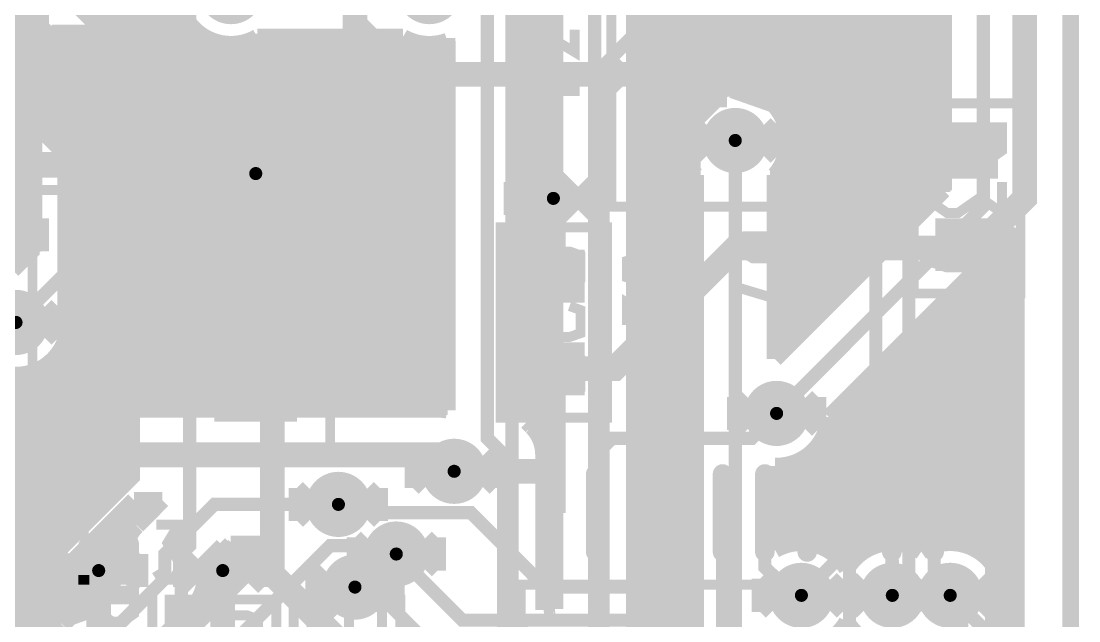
# Model space of a CAD drawing. Extents: x -10 to 131, y -93 to 209.
# Drawn here: x 114.38 to 130.63, y 130.04 to 139.25 of the extents above; entities that cross this region are included whole.
import ezdxf

# ---------------------------------------------------------------- set-up
doc = ezdxf.new("R2010")
doc.units = 0
doc.header["$MEASUREMENT"] = 0
doc.layers.get('0').update_dxf_attribs({"linetype": 'CONTINUOUS'})
for name, color, linetype in [('22-303-0_ASB', 7, 'CONTINUOUS'), ('22-303-0_AST', 7, 'CONTINUOUS'), ('22-303-0_BOT', 2, 'CONTINUOUS'), ('22-303-0_DRD', 6, 'CONTINUOUS'), ('22-303-0_DRL', 1, 'CONTINUOUS'), ('22-303-0_GND', 3, 'CONTINUOUS'), ('22-303-0_IN1', 10, 'CONTINUOUS'), ('22-303-0_SMT', 9, 'CONTINUOUS'), ('22-303-0_SPT', 11, 'CONTINUOUS'), ('22-303-0_SST', 8, 'CONTINUOUS'), ('22-303-0_TOP', 15, 'CONTINUOUS'), ('THRUHOLE_TAP', 2, 'CONTINUOUS')]:
    doc.layers.add(name, color=color, linetype=linetype)

# ---------------------------------------------------------------- blocks, each defined once
blk = doc.blocks.new('OBLONG_56')
at = {"const_width": 0.29972}
blk.add_lwpolyline([(0, 0.59944), (0, -0.59944)], dxfattribs=at)
at = {"const_width": 0.14986}
for points in [[(-0.07493, 0.59944, 1), (0.07493, 0.59944, 1)], [(-0.07493, -0.59944, 1), (0.07493, -0.59944, 1)]]:
    blk.add_lwpolyline(points, format="xyb", close=True, dxfattribs=at)
blk = doc.blocks.new('ROUND_70')
at = {"const_width": 0.29972}
blk.add_lwpolyline([(-0.14986, 0, 1), (0.14986, 0, 1)], format="xyb", close=True, dxfattribs=at)
blk = doc.blocks.new('ROUND_75')
at = {"const_width": 0.29972}
blk.add_lwpolyline([(-0.14986, 0, 1), (0.14986, 0, 1)], format="xyb", close=True, dxfattribs=at)
blk = doc.blocks.new('ROUND_116')
at = {"const_width": 0.10033}
blk.add_lwpolyline([(-0.050164, 0, 1), (0.050164, 0, 1)], format="xyb", close=True, dxfattribs=at)
blk = doc.blocks.new('ROUND_117')
at = {"const_width": 0.10033}
blk.add_lwpolyline([(-0.050164, 0, 1), (0.050164, 0, 1)], format="xyb", close=True, dxfattribs=at)
blk = doc.blocks.new('ROUND_98')
at = {"const_width": 0.50038}
blk.add_lwpolyline([(-0.25019, 0, 1), (0.25019, 0, 1)], format="xyb", close=True, dxfattribs=at)
blk = doc.blocks.new('ROUND_100')
at = {"const_width": 0.50038}
blk.add_lwpolyline([(-0.25019, 0, 1), (0.25019, 0, 1)], format="xyb", close=True, dxfattribs=at)
blk = doc.blocks.new('ROUND_101')
at = {"const_width": 0.0635}
blk.add_lwpolyline([(-0.03175, 0, 1), (0.03175, 0, 1)], format="xyb", close=True, dxfattribs=at)
blk = doc.blocks.new('RECTANGLE_3')
blk.add_solid([(0.4826, 0.4064), (0.4826, -0.4064), (-0.4826, 0.4064), (-0.4826, -0.4064)])
blk = doc.blocks.new('RECTANGLE_17')
blk.add_solid([(0.635, 0.508), (0.635, -0.508), (-0.635, 0.508), (-0.635, -0.508)])
blk = doc.blocks.new('RECTANGLE_44')
blk.add_solid([(0.7239, 0.7493), (0.7239, -0.7493), (-0.7239, 0.7493), (-0.7239, -0.7493)])
blk = doc.blocks.new('ROUND_108')
at = {"const_width": 0.10033}
blk.add_lwpolyline([(-0.050164, 0, 1), (0.050164, 0, 1)], format="xyb", close=True, dxfattribs=at)

msp = doc.modelspace()

# ---------------------------------------------------------------- linework, layer by layer
at = {"layer": '22-303-0_ASB', "const_width": 0.254}
msp.add_lwpolyline([(111.00054, 208.99374), (111.00054, 198.99376), (116.0018, 198.99376), (116.0018, 208.99374), (130.50012, 208.99374), (130.50012, -31.00578), (-9.4996, -31.00578), (-9.4996, 208.99374), (111.00054, 208.99374)], dxfattribs=at)
at = {"layer": '22-303-0_AST'}
for points, const_width in [([(111.00054, 208.99374), (111.00054, 198.99376), (116.0018, 198.99376), (116.0018, 208.99374), (130.50012, 208.99374), (130.50012, -31.00578), (-9.4996, -31.00578), (-9.4996, 208.99374), (111.00054, 208.99374)], 0.254), ([(114.3, 142.24), (114.3, 137.16), (116.84, 137.16), (116.84, 142.24), (114.3, 142.24)], 0.1524), ([(128.016, 136.398), (123.444, 136.398), (123.444, 138.176), (123.698, 138.43), (123.444, 138.684), (123.444, 140.462), (128.016, 140.462), (128.016, 136.398)], 0.1524), ([(125.45314, 139.09802), (125.28296, 139.0396), (125.28296, 138.80338), (125.45314, 138.74242), (125.62078, 138.62558), (126.12878, 138.62558), (126.29896, 138.684), (126.29896, 139.0396), (126.12878, 139.09802), (125.45314, 139.09802)], 0.1524), ([(115.56492, 138.57224), (115.7351, 138.51128), (115.90528, 138.51128), (116.07292, 138.57224), (116.07292, 138.92784), (115.90528, 138.98626), (115.7351, 138.98626), (115.56492, 138.92784), (115.56492, 138.57224), (115.39728, 138.51128), (115.2271, 138.51128), (115.05692, 138.57224), (115.05692, 138.92784), (115.2271, 138.98626), (115.39728, 138.98626), (115.56492, 138.92784)], 0.1524), ([(125.62078, 138.8618), (125.28296, 138.62558)], 0.1524), ([(125.28296, 138.14298), (126.29896, 137.78738), (126.29896, 138.25982)], 0.1524), ([(129.7305, 135.0645), (129.7305, 137.9855), (128.0922, 137.9855), (128.0922, 135.0645), (129.7305, 135.0645)], 0.1524), ([(128.94056, 137.61466), (128.94056, 137.25906), (129.11074, 137.13968), (129.28092, 137.13968), (129.44856, 137.25906), (129.44856, 137.61466), (128.43256, 137.61466)], 0.1524), ([(128.94056, 137.31748), (128.43256, 137.13968)], 0.1524), ([(128.60274, 136.77646), (128.43256, 136.65708), (128.43256, 136.42086), (128.60274, 136.30148), (128.77292, 136.30148), (129.11074, 136.5377), (129.44856, 136.30148), (129.44856, 136.77646)], 0.1524), ([(119.126, 132.588), (114.554, 132.588), (114.554, 134.366), (114.808, 134.62), (114.554, 134.874), (114.554, 136.652), (119.126, 136.652), (119.126, 132.588)], 0.1524), ([(123.3805, 133.1595), (123.3805, 136.0805), (121.7422, 136.0805), (121.7422, 133.1595), (123.3805, 133.1595)], 0.1524), ([(128.60274, 135.93826), (128.43256, 135.8773), (128.43256, 135.5217), (128.60274, 135.46328), (128.94056, 135.46328), (129.11074, 135.58266), (129.11074, 135.93826), (129.44856, 135.93826), (129.44856, 135.46328)], 0.1524), ([(122.12574, 135.23468), (121.95556, 135.2931), (121.95556, 135.6487), (122.12574, 135.70966), (122.80392, 135.70966), (122.97156, 135.6487), (122.97156, 135.2931), (122.80392, 135.23468)], 0.1524), ([(116.30914, 135.54202), (116.13896, 135.4836), (116.13896, 135.24738), (116.30914, 135.18642), (116.47678, 135.06958), (116.98478, 135.06958), (117.15496, 135.128), (117.15496, 135.4836), (116.98478, 135.54202), (116.30914, 135.54202)], 0.1524), ([(116.47678, 135.3058), (116.13896, 135.06958)], 0.1524), ([(121.95556, 134.39648), (121.95556, 134.87146), (122.63374, 134.39648), (122.80392, 134.39648), (122.97156, 134.4549), (122.97156, 134.8105), (122.80392, 134.87146)], 0.1524), ([(116.13896, 134.23138), (116.13896, 134.70382), (116.81714, 134.23138), (116.98478, 134.23138), (117.15496, 134.2898), (117.15496, 134.6454), (116.98478, 134.70382)], 0.1524), ([(122.12574, 134.03326), (121.95556, 133.9723), (121.95556, 133.6167), (122.12574, 133.55828), (122.46356, 133.55828), (122.63374, 133.67766), (122.63374, 134.03326), (122.97156, 134.03326), (122.97156, 133.55828)], 0.1524), ([(116.64696, 133.8072), (116.64696, 133.4516), (116.47678, 133.39318), (116.30914, 133.39318), (116.13896, 133.4516), (116.13896, 133.8072), (116.30914, 133.86562), (116.47678, 133.86562), (117.15496, 133.6294)], 0.1524), ([(122.05462, 126.6952), (122.555, 126.19482), (128.8542, 126.19482), (128.8542, 130.5941), (122.05462, 130.5941), (122.05462, 126.6952)], 0.1524), ([(115.60556, 130.50266), (115.60556, 130.14706), (115.77574, 130.02768), (115.94592, 130.02768), (116.11356, 130.14706), (116.11356, 130.50266), (115.09756, 130.50266)], 0.1524), ([(116.3955, 127.4445), (116.3955, 130.3655), (114.7572, 130.3655), (114.7572, 127.4445), (116.3955, 127.4445)], 0.1524), ([(118.3005, 127.4445), (118.3005, 130.3655), (116.6622, 130.3655), (116.6622, 127.4445), (118.3005, 127.4445)], 0.1524), ([(120.2055, 127.4445), (120.2055, 130.3655), (118.5672, 130.3655), (118.5672, 127.4445), (120.2055, 127.4445)], 0.1524), ([(119.41556, 130.24866), (119.41556, 129.89306), (119.58574, 129.77368), (119.75592, 129.77368), (119.92356, 129.89306), (119.92356, 130.24866), (118.90756, 130.24866)], 0.1524), ([(115.60556, 130.20548), (115.09756, 130.02768)], 0.1524), ([(117.17274, 129.64668), (117.00256, 129.7051), (117.00256, 130.0607), (117.17274, 130.12166), (117.85092, 130.12166), (118.01856, 130.0607), (118.01856, 129.7051), (117.85092, 129.64668)], 0.1524)]:
    msp.add_lwpolyline(points, dxfattribs=dict(at, const_width=const_width))
at = {"layer": '22-303-0_BOT'}
for points, const_width in [([(6.604, 74.168), (6.604, 100.711), (0.254, 107.061), (0.254, 117.983), (3.048, 120.777), (3.048, 187.198), (7.112, 191.262), (84.328, 191.262), (84.709, 190.881), (112.522, 190.881), (112.903, 190.5), (112.903, 157.988), (114.681, 156.21), (114.681, 139.192), (115.189, 138.684), (115.189, 135.509), (114.3, 134.62)], 0.2032), ([(128.2954, 162.76066), (128.2954, 136.39546)], 0.254), ([(115.951, 162.6743), (115.951, 133.2865)], 0.254), ([(116.1796, 162.6743), (116.1796, 133.2865)], 0.254), ([(116.4082, 162.64128), (116.4082, 133.2865)], 0.254), ([(116.6368, 162.6616), (116.6368, 133.2865)], 0.254), ([(128.0668, 162.3568), (128.0668, 136.16686)], 0.254), ([(127.8382, 162.2044), (127.8382, 135.93826)], 0.254), ([(127.6096, 160.32226), (127.6096, 135.70966)], 0.254), ([(127.381, 160.02762), (127.381, 135.48106)], 0.254), ([(127.1524, 159.89554), (127.1524, 135.25246)], 0.254), ([(115.7224, 156.25318), (115.7224, 138.97864)], 0.254), ([(115.4938, 156.03474), (115.4938, 139.24026)], 0.254), ([(121.539, 154.178), (121.539, 132.842), (121.793, 132.588), (121.793, 127.37592), (121.539, 127.12192), (121.539, 127.127)], 0.2032), ([(126.9238, 153.87828), (126.9238, 135.02386)], 0.254), ([(126.6952, 153.63952), (126.6952, 134.79526)], 0.254), ([(124.8664, 153.06294), (124.8664, 138.0617)], 0.254), ([(122.1486, 152.86228), (122.1486, 133.09346)], 0.254), ([(122.3518, 152.8826), (122.3518, 132.83184)], 0.254), ([(129.159, 146.304), (129.159, 136.398), (125.984, 133.223)], 0.2032), ([(128.524, 145.80362), (128.524, 136.62406)], 0.254), ([(124.6378, 145.62328), (124.6378, 137.79754)], 0.254), ([(128.5494, 145.77314), (128.5494, 136.64946)], 0.254), ([(124.4092, 145.38452), (124.4092, 120.06834)], 0.254), ([(124.1806, 145.2753), (124.1806, 120.0912)], 0.254), ([(126.4666, 145.20926), (126.4666, 134.56666)], 0.254), ([(125.095, 145.04162), (125.095, 138.18108)], 0.254), ([(125.3236, 144.8435), (125.3236, 138.22172)], 0.254), ([(126.238, 144.91462), (126.238, 134.33806)], 0.254), ([(125.5522, 144.7546), (125.5522, 138.19632)], 0.254), ([(125.7808, 144.73428), (125.7808, 138.09726)], 0.254), ([(126.0094, 144.78254), (126.0094, 137.87882)], 0.254), ([(123.19, 139.954), (123.19, 125.984), (121.793, 124.587)], 0.2032), ([(123.952, 139.68476), (123.952, 120.06326)], 0.254), ([(115.2906, 139.44346), (115.61318, 139.12088)], 0.254), ([(116.8654, 139.36726), (116.8654, 133.2865)], 0.254), ([(122.5804, 139.42314), (122.5804, 130.22072)], 0.254), ([(122.5804, 139.42314), (122.5804, 130.22072)], 0.254), ([(123.7996, 139.42314), (123.7996, 125.984)], 0.254), ([(116.91874, 139.2682), (115.46586, 139.2682)], 0.254), ([(122.5804, 139.2682), (122.1486, 139.2682)], 0.254), ([(128.5494, 139.2682), (123.7996, 139.2682)], 0.254), ([(117.13718, 139.0396), (115.6843, 139.0396)], 0.254), ([(117.094, 139.07262), (117.094, 133.2865)], 0.254), ([(120.2436, 139.0015), (118.0084, 139.0015)], 0.254), ([(118.0084, 139.0015), (118.0084, 133.2865)], 0.254), ([(118.237, 139.0015), (118.237, 133.2865)], 0.254), ([(118.4656, 139.0015), (118.4656, 133.2865)], 0.254), ([(118.6942, 139.0015), (118.6942, 133.2865)], 0.254), ([(118.9228, 139.0015), (118.9228, 133.2865)], 0.254), ([(119.1514, 139.0015), (119.1514, 133.2865)], 0.254), ([(119.38, 139.0015), (119.38, 133.2865)], 0.254), ([(119.6086, 139.0015), (119.6086, 133.2865)], 0.254), ([(119.8372, 139.0015), (119.8372, 133.2865)], 0.254), ([(120.0658, 139.0015), (120.0658, 133.2865)], 0.254), ([(120.2944, 138.97356), (120.2944, 133.2865)], 0.254), ([(122.5804, 139.0396), (122.1486, 139.0396)], 0.254), ([(128.5494, 139.0396), (123.7996, 139.0396)], 0.254), ([(120.9294, 138.811), (115.7859, 138.811)], 0.254), ([(117.3226, 138.94054), (117.3226, 133.2865)], 0.254), ([(117.5512, 138.89228), (117.5512, 133.2865)], 0.254), ([(117.7798, 138.9126), (117.7798, 133.2865)], 0.254), ([(120.523, 138.90244), (120.523, 133.2865)], 0.254), ([(120.7516, 138.89736), (120.7516, 133.2865)], 0.254), ([(120.9294, 138.94054), (120.9294, 133.26872)], 0.254), ([(122.5804, 138.811), (122.1486, 138.811)], 0.254), ([(128.5494, 138.811), (123.7996, 138.811)], 0.254), ([(114.2492, 138.7602), (114.5794, 138.43)], 0.254), ([(114.3508, 138.6586), (114.3508, 135.53186)], 0.254), ([(115.7986, 138.684), (115.7986, 135.509)], 0.254), ([(114.427, 138.5824), (112.4712, 138.5824)], 0.254), ([(120.9294, 138.5824), (115.7986, 138.5824)], 0.254), ([(122.5804, 138.5824), (122.1486, 138.5824)], 0.254), ([(128.5494, 138.5824), (123.7996, 138.5824)], 0.254), ([(114.5794, 138.3538), (112.4712, 138.3538)], 0.254), ([(114.5794, 138.43), (114.5794, 135.76046)], 0.254), ([(120.9294, 138.3538), (115.7986, 138.3538)], 0.254), ([(122.5804, 138.3538), (122.1486, 138.3538)], 0.254), ([(128.5494, 138.3538), (123.7996, 138.3538)], 0.254), ([(114.5794, 138.1252), (112.4712, 138.1252)], 0.254), ([(120.9294, 138.1252), (115.7986, 138.1252)], 0.254), ([(122.5804, 138.1252), (122.1486, 138.1252)], 0.254), ([(124.96546, 138.1252), (123.7996, 138.1252)], 0.254), ([(128.5494, 138.1252), (125.73254, 138.1252)], 0.254), ([(114.5794, 137.8966), (112.4712, 137.8966)], 0.254), ([(120.9294, 137.8966), (115.7986, 137.8966)], 0.254), ([(122.5804, 137.8966), (122.1486, 137.8966)], 0.254), ([(124.7013, 137.8966), (123.7996, 137.8966)], 0.254), ([(128.5494, 137.8966), (125.9967, 137.8966)], 0.254), ([(114.5794, 137.668), (112.4712, 137.668)], 0.254), ([(120.9294, 137.668), (115.7986, 137.668)], 0.254), ([(122.5804, 137.668), (122.1486, 137.668)], 0.254), ([(124.58192, 137.668), (123.7996, 137.668)], 0.254), ([(128.5494, 137.668), (126.11608, 137.668)], 0.254), ([(114.5794, 137.4394), (112.4712, 137.4394)], 0.254), ([(120.9294, 137.4394), (115.7986, 137.4394)], 0.254), ([(122.5804, 137.4394), (122.1486, 137.4394)], 0.254), ([(124.54128, 137.4394), (123.7996, 137.4394)], 0.254), ([(125.349, 137.414), (125.349, 123.825)], 0.2032), ([(128.5494, 137.4394), (126.15672, 137.4394)], 0.254), ([(114.5794, 137.2108), (112.4712, 137.2108)], 0.254), ([(120.9294, 137.2108), (115.7986, 137.2108)], 0.254), ([(122.5804, 137.2108), (122.1486, 137.2108)], 0.254), ([(124.56668, 137.2108), (123.7996, 137.2108)], 0.254), ([(128.5494, 137.2108), (126.13132, 137.2108)], 0.254), ([(124.6378, 137.03046), (124.6378, 124.20854)], 0.254), ([(114.5794, 136.9822), (112.4712, 136.9822)], 0.254), ([(120.9294, 136.9822), (115.7986, 136.9822)], 0.254), ([(122.5804, 136.9822), (122.1486, 136.9822)], 0.254), ([(124.66574, 136.9822), (123.7996, 136.9822)], 0.254), ([(124.7394, 136.88314), (124.7394, 124.35332)], 0.254), ([(125.9586, 136.88314), (125.9586, 134.05866)], 0.254), ([(126.0094, 136.94918), (126.0094, 134.10946)], 0.254), ([(128.5494, 136.9822), (126.03226, 136.9822)], 0.254), ([(114.5794, 136.7536), (112.4712, 136.7536)], 0.254), ([(120.9294, 136.7536), (115.7986, 136.7536)], 0.254), ([(122.5804, 136.7536), (122.1486, 136.7536)], 0.254), ([(124.7394, 136.7536), (123.7996, 136.7536)], 0.254), ([(128.5494, 136.7536), (125.9586, 136.7536)], 0.254), ([(114.5794, 136.525), (112.4712, 136.525)], 0.254), ([(120.9294, 136.525), (115.7986, 136.525)], 0.254), ([(122.5804, 136.525), (122.1486, 136.525)], 0.254), ([(124.7394, 136.525), (123.7996, 136.525)], 0.254), ([(128.5494, 136.64946), (125.9586, 134.05866)], 0.254), ([(128.4224, 136.525), (125.9586, 136.525)], 0.254), ([(114.5794, 136.2964), (112.4712, 136.2964)], 0.254), ([(120.9294, 136.2964), (115.7986, 136.2964)], 0.254), ([(122.5804, 136.2964), (122.1486, 136.2964)], 0.254), ([(124.7394, 136.2964), (123.7996, 136.2964)], 0.254), ([(128.1938, 136.2964), (125.9586, 136.2964)], 0.254), ([(114.5794, 136.0678), (112.4712, 136.0678)], 0.254), ([(120.9294, 136.0678), (115.7986, 136.0678)], 0.254), ([(122.5804, 136.0678), (122.1486, 136.0678)], 0.254), ([(124.7394, 136.0678), (123.7996, 136.0678)], 0.254), ([(127.9652, 136.0678), (125.9586, 136.0678)], 0.254), ([(129.667, 136.06018), (129.667, 103.87838)], 0.254), ([(129.5908, 135.9662), (126.78918, 133.16712)], 0.254), ([(114.5794, 135.8392), (112.4712, 135.8392)], 0.254), ([(114.5794, 135.76046), (114.24412, 135.42518)], 0.254), ([(120.9294, 135.8392), (115.7986, 135.8392)], 0.254), ([(122.5804, 135.8392), (122.1486, 135.8392)], 0.254), ([(124.7394, 135.8392), (123.7996, 135.8392)], 0.254), ([(127.7366, 135.8392), (125.9586, 135.8392)], 0.254), ([(129.4384, 135.8138), (129.4384, 130.60934)], 0.254), ([(129.667, 135.8392), (129.46126, 135.8392)], 0.254), ([(114.427, 135.6106), (112.4712, 135.6106)], 0.254), ([(120.9294, 135.6106), (115.7986, 135.6106)], 0.254), ([(122.5804, 135.6106), (122.1486, 135.6106)], 0.254), ([(124.7394, 135.6106), (123.7996, 135.6106)], 0.254), ([(127.508, 135.6106), (125.9586, 135.6106)], 0.254), ([(129.2098, 135.5852), (129.2098, 131.01066)], 0.254), ([(129.667, 135.6106), (129.23266, 135.6106)], 0.254), ([(120.9294, 135.382), (115.7859, 135.382)], 0.254), ([(122.5804, 135.382), (122.1486, 135.382)], 0.254), ([(124.7394, 135.382), (123.7996, 135.382)], 0.254), ([(127.2794, 135.382), (125.9586, 135.382)], 0.254), ([(129.667, 135.382), (129.00406, 135.382)], 0.254), ([(128.9812, 135.3566), (128.9812, 131.1656)], 0.254), ([(115.6208, 135.0772), (115.10518, 134.56412)], 0.254), ([(120.9294, 135.1534), (115.6843, 135.1534)], 0.254), ([(115.7224, 135.21436), (115.7224, 133.27888)], 0.254), ([(122.5804, 135.1534), (122.1486, 135.1534)], 0.254), ([(124.7394, 135.1534), (123.7996, 135.1534)], 0.254), ([(127.0508, 135.1534), (125.9586, 135.1534)], 0.254), ([(128.7526, 135.128), (128.7526, 131.2291)], 0.254), ([(129.667, 135.1534), (128.77546, 135.1534)], 0.254), ([(120.9294, 134.9248), (115.46586, 134.9248)], 0.254), ([(115.4938, 134.9502), (115.4938, 133.20268)], 0.254), ([(122.5804, 134.9248), (122.1486, 134.9248)], 0.254), ([(124.7394, 134.9248), (123.7996, 134.9248)], 0.254), ([(126.8222, 134.9248), (125.9586, 134.9248)], 0.254), ([(128.524, 134.8994), (128.524, 131.22656)], 0.254), ([(129.667, 134.9248), (128.54686, 134.9248)], 0.254), ([(120.9294, 134.6962), (115.23726, 134.6962)], 0.254), ([(115.2652, 134.7216), (115.2652, 133.01726)], 0.254), ([(122.5804, 134.6962), (122.1486, 134.6962)], 0.254), ([(124.7394, 134.6962), (123.7996, 134.6962)], 0.254), ([(126.5936, 134.6962), (125.9586, 134.6962)], 0.254), ([(128.2954, 134.6708), (128.2954, 131.1529)], 0.254), ([(129.667, 134.6962), (128.31826, 134.6962)], 0.254), ([(120.9294, 134.4676), (115.09248, 134.4676)], 0.254), ([(122.5804, 134.4676), (122.1486, 134.4676)], 0.254), ([(124.7394, 134.4676), (123.7996, 134.4676)], 0.254), ([(126.365, 134.4676), (125.9586, 134.4676)], 0.254), ([(128.0668, 134.4422), (128.0668, 131.17576)], 0.254), ([(129.667, 134.4676), (128.08966, 134.4676)], 0.254), ([(115.0366, 134.28726), (115.0366, 132.78866)], 0.254), ([(120.9294, 134.239), (115.0112, 134.239)], 0.254), ([(122.5804, 134.239), (122.1486, 134.239)], 0.254), ([(124.7394, 134.239), (123.7996, 134.239)], 0.254), ([(126.1364, 134.239), (125.9586, 134.239)], 0.254), ([(127.8382, 134.2136), (127.8382, 131.23164)], 0.254), ([(129.667, 134.239), (127.86106, 134.239)], 0.254), ([(114.808, 133.99262), (114.808, 132.56006)], 0.254), ([(120.9294, 134.0104), (114.82832, 134.0104)], 0.254), ([(122.5804, 134.0104), (122.1486, 134.0104)], 0.254), ([(124.7394, 134.0104), (123.7996, 134.0104)], 0.254), ([(127.6096, 133.985), (127.6096, 131.22148)], 0.254), ([(129.667, 134.0104), (127.63246, 134.0104)], 0.254), ([(120.9294, 133.7818), (112.13084, 133.7818)], 0.254), ([(114.3508, 133.81228), (114.3508, 132.10286)], 0.254), ([(114.5794, 133.86054), (114.5794, 132.33146)], 0.254), ([(122.5804, 133.7818), (122.1486, 133.7818)], 0.254), ([(124.7394, 133.7818), (123.7996, 133.7818)], 0.254), ([(129.667, 133.7818), (127.40386, 133.7818)], 0.254), ([(127.381, 133.7564), (127.381, 131.1402)], 0.254), ([(120.9294, 133.5532), (106.36504, 133.5532)], 0.254), ([(122.5804, 133.5532), (122.1486, 133.5532)], 0.254), ([(124.7394, 133.5532), (123.7996, 133.5532)], 0.254), ([(127.1524, 133.5278), (127.1524, 130.95732)], 0.254), ([(129.667, 133.5532), (127.17526, 133.5532)], 0.254), ([(120.9294, 133.3246), (106.36504, 133.3246)], 0.254), ([(120.777, 133.2865), (115.824, 133.2865)], 0.254), ([(122.5804, 133.3246), (122.1486, 133.3246)], 0.254), ([(124.7394, 133.3246), (123.7996, 133.3246)], 0.254), ([(126.9238, 133.2992), (126.9238, 131.01066)], 0.254), ([(129.667, 133.3246), (126.94666, 133.3246)], 0.254), ([(115.34394, 133.096), (106.36504, 133.096)], 0.254), ([(115.32362, 133.07568), (113.24844, 131.0005)], 0.254), ([(122.5804, 133.096), (122.1486, 133.096)], 0.254), ([(122.1486, 133.09346), (122.21718, 133.02488)], 0.254), ([(124.7394, 133.096), (123.7996, 133.096)], 0.254), ([(129.667, 133.096), (126.78156, 133.096)], 0.254), ([(115.11534, 132.8674), (106.36504, 132.8674)], 0.254), ([(122.5804, 132.8674), (122.33402, 132.8674)], 0.254), ([(124.7394, 132.8674), (123.7996, 132.8674)], 0.254), ([(126.6952, 132.83946), (126.6952, 131.1656)], 0.254), ([(129.667, 132.8674), (126.7079, 132.8674)], 0.254), ([(114.88674, 132.6388), (106.36504, 132.6388)], 0.254), ([(107.442, 130.302), (113.538, 130.302), (115.824, 132.588), (120.777, 132.588), (121.031, 132.334)], 0.381), ([(122.5804, 132.6388), (122.40006, 132.6388)], 0.254), ([(124.7394, 132.6388), (123.7996, 132.6388)], 0.254), ([(129.667, 132.6388), (126.54026, 132.6388)], 0.254), ([(122.4026, 132.588), (122.4026, 130.20548)], 0.254), ([(126.4666, 132.5753), (126.4666, 131.2291)], 0.254), ([(114.65814, 132.4102), (106.36504, 132.4102)], 0.254), ([(122.5804, 132.4102), (122.4026, 132.4102)], 0.254), ([(124.7394, 132.4102), (123.7996, 132.4102)], 0.254), ([(125.9586, 132.41528), (125.9586, 131.1275)], 0.254), ([(125.9586, 132.41528), (125.984, 132.41488)], 0.254), ([(129.667, 132.4102), (125.9586, 132.4102)], 0.254), ([(126.0094, 132.41528), (126.0094, 131.1529)], 0.254), ([(126.238, 132.45592), (126.238, 131.22656)], 0.254), ([(114.42954, 132.1816), (106.36504, 132.1816)], 0.254), ([(122.5804, 132.1816), (122.4026, 132.1816)], 0.254), ([(124.7394, 132.1816), (123.7996, 132.1816)], 0.254), ([(129.667, 132.1816), (125.9586, 132.1816)], 0.254), ([(116.11356, 131.8895), (114.03838, 129.81432)], 0.254), ([(116.5479, 131.8895), (116.11356, 131.8895)], 0.254), ([(116.5479, 131.8895), (116.16182, 131.50088)], 0.254), ([(116.1796, 131.8895), (116.1796, 131.51866)], 0.254), ([(116.4082, 131.8895), (116.4082, 131.74726)], 0.254), ([(122.5804, 131.953), (122.4026, 131.953)], 0.254), ([(124.7394, 131.953), (123.7996, 131.953)], 0.254), ([(129.667, 131.953), (125.9586, 131.953)], 0.254), ([(119.253, 131.826), (117.348, 131.826), (116.586, 131.064), (116.586, 130.683), (115.443, 129.54), (115.443, 127.127), (112.141, 123.825), (112.141, 95.885), (111.76, 95.504)], 0.2032), ([(116.3828, 131.7244), (115.94846, 131.7244)], 0.254), ([(115.951, 131.72694), (115.951, 130.90906)], 0.254), ([(122.5804, 131.7244), (122.4026, 131.7244)], 0.254), ([(124.7394, 131.7244), (123.7996, 131.7244)], 0.254), ([(129.667, 131.7244), (125.9586, 131.7244)], 0.254), ([(116.1542, 131.4958), (115.71986, 131.4958)], 0.254), ([(115.7224, 131.49834), (115.7224, 130.68046)], 0.254), ([(122.5804, 131.4958), (122.4026, 131.4958)], 0.254), ([(124.7394, 131.4958), (123.7996, 131.4958)], 0.254), ([(129.667, 131.4958), (125.9586, 131.4958)], 0.254), ([(115.189, 99.06), (115.189, 110.617), (115.316, 110.744), (115.316, 122.682), (116.078, 123.444), (116.078, 124.968), (115.951, 125.095), (115.951, 128.016), (119.126, 131.191), (120.015, 131.191), (120.142, 131.064)], 0.2032), ([(116.01196, 131.2672), (115.49126, 131.2672)], 0.254), ([(115.4938, 131.26974), (115.4938, 130.45186)], 0.254), ([(118.2878, 131.2164), (116.0526, 128.97866)], 0.254), ([(117.59946, 131.2164), (117.1956, 130.81)], 0.254), ([(117.5512, 131.1656), (117.5512, 130.47726)], 0.254), ([(118.2878, 131.2164), (117.59946, 131.2164)], 0.254), ([(117.7798, 131.2164), (117.7798, 130.70586)], 0.254), ([(118.0084, 131.2164), (118.0084, 130.93446)], 0.254), ([(118.237, 131.2164), (118.237, 131.16306)], 0.254), ([(122.5804, 131.2672), (122.4026, 131.2672)], 0.254), ([(124.7394, 131.2672), (123.7996, 131.2672)], 0.254), ([(129.667, 131.2672), (125.9586, 131.2672)], 0.254), ([(115.9764, 131.0386), (115.26266, 131.0386)], 0.254), ([(115.2652, 131.04114), (115.2652, 130.22326)], 0.254), ([(115.9764, 131.064), (115.9764, 130.93446)], 0.254), ([(118.11, 131.0386), (117.42166, 131.0386)], 0.254), ([(122.5804, 131.0386), (122.4026, 131.0386)], 0.254), ([(124.7394, 131.0386), (123.7996, 131.0386)], 0.254), ([(127.23114, 131.0386), (126.89332, 131.0386)], 0.254), ([(129.667, 131.0386), (129.17932, 131.0386)], 0.254), ([(115.9764, 130.93446), (115.01882, 129.97688)], 0.254), ([(117.3226, 130.937), (117.3226, 130.24866)], 0.254), ([(115.8494, 130.81), (115.03406, 130.81)], 0.254), ([(115.0366, 130.81254), (115.0366, 129.99466)], 0.254), ([(117.1956, 130.81), (117.1956, 130.683)], 0.254), ([(117.8814, 130.81), (117.1956, 130.81)], 0.254), ([(122.5804, 130.81), (122.4026, 130.81)], 0.254), ([(124.7394, 130.81), (123.7996, 130.81)], 0.254), ([(129.667, 130.81), (129.3622, 130.81)], 0.254), ([(115.6208, 130.5814), (114.80546, 130.5814)], 0.254), ([(114.808, 130.58394), (114.808, 127.35306)], 0.254), ([(116.586, 97.663), (116.586, 125.603), (116.459, 125.73), (116.459, 127.508), (119.507, 130.556)], 0.2032), ([(117.6528, 130.5814), (117.18544, 130.5814)], 0.254), ([(122.5804, 130.5814), (122.4026, 130.5814)], 0.254), ([(124.7394, 130.5814), (123.7996, 130.5814)], 0.254), ([(129.667, 130.5814), (129.44348, 130.5814)], 0.254), ([(115.3922, 130.3528), (114.57686, 130.3528)], 0.254), ([(114.5794, 130.35534), (114.5794, 127.12446)], 0.254), ([(117.094, 130.34518), (117.094, 130.02006)], 0.254), ([(117.4242, 130.3528), (117.09908, 130.3528)], 0.254), ([(122.5804, 130.3528), (122.4026, 130.3528)], 0.254), ([(124.7394, 130.3528), (123.7996, 130.3528)], 0.254), ([(129.667, 130.3528), (129.45364, 130.3528)], 0.254), ([(117.0178, 130.2512), (116.0526, 129.286)], 0.254), ([(122.5804, 130.22072), (122.55507, 130.21953)], 0.254), ([(129.4384, 130.24866), (129.4384, 104.00792)], 0.254), ([(115.1636, 130.1242), (114.34826, 130.1242)], 0.254), ([(114.3508, 130.12674), (114.3508, 126.89586)], 0.254), ([(116.8654, 130.0988), (116.8654, 129.79146)], 0.254), ([(117.1956, 130.1242), (116.88826, 130.1242)], 0.254), ([(124.7394, 130.1242), (123.7996, 130.1242)], 0.254), ([(129.667, 130.1242), (129.39776, 130.1242)], 0.254)]:
    msp.add_lwpolyline(points, dxfattribs=dict(at, const_width=const_width))
at = {"layer": '22-303-0_BOT', "const_width": 0.254}
for points in [[(116.79428, 139.7, 0.4142136), (117.602, 138.89228)], [(115.7986, 138.684, 0.1989124), (115.62005, 139.11505)], [(115.7986, 138.684, 0.1989124), (115.62005, 139.11505)], [(117.602, 138.89228, 0.1325025), (118.0082, 139.00185)], [(120.2436, 139.0015, 0.1325032), (120.65, 138.89188)], [(120.65, 138.89228, 0.0883598), (120.92888, 138.94195)], [(125.349, 138.22172, 0.4142136), (124.54128, 137.414)], [(126.15672, 137.414, 0.4142136), (125.349, 138.22172)], [(124.54128, 137.414, 0.181057), (124.73987, 136.88355)], [(125.9586, 136.88314, 0.1810567), (126.15735, 137.414)], [(129.5908, 135.9662, 0.0496774), (129.66749, 136.05985)], [(129.5908, 135.9662, 0.0496774), (129.66749, 136.05985)], [(115.6208, 135.0772, 0.1989124), (115.79966, 135.509)], [(113.49228, 134.62, 0.4142136), (114.3, 133.81228)], [(114.3, 133.81228, 0.394063), (115.10518, 134.56412)], [(115.824, 133.2865, 0.1995812), (115.32882, 133.08064)], [(115.824, 133.2865, 0.1995812), (115.32882, 133.08064)], [(120.9294, 133.26872, 0.0551179), (120.777, 133.28557)], [(125.984, 132.41528, 0.394063), (126.78918, 133.16712)], [(122.4026, 132.588, 0.1989124), (122.22405, 133.01905)], [(122.4026, 132.588, 0.1989124), (122.22405, 133.01905)], [(116.1542, 131.4958, 0.1989124), (115.97534, 131.064)], [(116.1542, 131.4958, 0.1989124), (115.97534, 131.064)], [(126.365, 131.23672, 0.1325033), (125.9588, 131.12715)], [(127.0635, 130.8354, 0.2670532), (126.365, 131.23712)], [(127.762, 131.23672, 0.267054), (127.06385, 130.8352)], [(128.2065, 131.1021, 0.1469533), (127.762, 131.23562)], [(128.651, 131.23672, 0.1469534), (128.2059, 131.10301)], [(129.45872, 130.429, 0.4142136), (128.651, 131.23672)], [(117.0178, 130.2512, 0.1989124), (117.19666, 130.683)], [(128.651, 129.62128, 0.4142136), (129.45872, 130.429)], [(122.555, 130.22072, 0.0475329), (122.40246, 130.20619)], [(126.365, 129.62128, 0.2670531), (127.06315, 130.0228)], [(127.0635, 130.0226, 0.2670532), (127.762, 129.62088)], [(115.0112, 129.9718, 0.1989124), (114.83234, 129.54)], [(115.0112, 129.9718, 0.1989124), (114.83234, 129.54)]]:
    msp.add_lwpolyline(points, format="xyb", dxfattribs=at)
at = {"layer": '22-303-0_DRD', "const_width": 0.254}
for points in [[(111.00054, 208.99374), (111.00054, 198.99376), (116.0018, 198.99376), (116.0018, 208.99374), (130.50012, 208.99374), (130.50012, -31.00578), (-9.4996, -31.00578), (-9.4996, 208.99374), (111.00054, 208.99374)], [(117.602, 139.319), (116.967, 139.954)], [(118.237, 139.954), (117.602, 139.319)], [(120.65, 139.319), (120.015, 139.954)], [(121.285, 139.954), (120.65, 139.319)], [(124.714, 137.16), (125.349, 137.795)], [(124.714, 137.668), (124.714, 137.16)], [(125.349, 137.033), (124.714, 137.668)], [(125.349, 137.795), (125.984, 137.16)], [(125.984, 137.668), (125.349, 137.033)], [(125.984, 137.16), (125.984, 137.668)], [(117.348, 136.652), (117.983, 137.287)], [(117.348, 136.652), (117.983, 137.287)], [(117.348, 136.652), (117.983, 137.287)], [(117.983, 137.287), (118.618, 136.652)], [(117.983, 137.287), (118.618, 136.652)], [(117.983, 137.287), (118.618, 136.652)], [(117.348, 137.16), (117.348, 136.652)], [(117.983, 136.525), (117.348, 137.16)], [(117.348, 137.16), (117.348, 136.652)], [(117.983, 136.525), (117.348, 137.16)], [(117.348, 137.16), (117.348, 136.652)], [(117.983, 136.525), (117.348, 137.16)], [(118.618, 137.16), (117.983, 136.525)], [(118.618, 137.16), (117.983, 136.525)], [(118.618, 137.16), (117.983, 136.525)], [(118.618, 136.652), (118.618, 137.16)], [(118.618, 136.652), (118.618, 137.16)], [(118.618, 136.652), (118.618, 137.16)], [(121.92, 136.271), (122.555, 136.906)], [(121.92, 136.271), (122.555, 136.906)], [(122.555, 136.906), (123.19, 136.271)], [(122.555, 136.906), (123.19, 136.271)], [(121.92, 136.779), (121.92, 136.271)], [(122.555, 136.144), (121.92, 136.779)], [(121.92, 136.779), (121.92, 136.271)], [(122.555, 136.144), (121.92, 136.779)], [(123.19, 136.779), (122.555, 136.144)], [(123.19, 136.779), (122.555, 136.144)], [(123.19, 136.271), (123.19, 136.779)], [(123.19, 136.271), (123.19, 136.779)], [(114.046, 136.3472), (114.681, 135.7122)], [(114.046, 136.3472), (114.681, 135.7122)], [(114.046, 136.3472), (114.681, 135.7122)], [(114.681, 136.2202), (114.046, 135.5852)], [(114.681, 136.2202), (114.046, 135.5852)], [(114.681, 136.2202), (114.046, 135.5852)], [(114.681, 135.7122), (114.681, 136.2202)], [(114.681, 135.7122), (114.681, 136.2202)], [(114.681, 135.7122), (114.681, 136.2202)], [(113.665, 134.366), (114.3, 135.001)], [(114.3, 135.001), (114.935, 134.366)], [(114.3, 134.239), (113.665, 134.874)], [(114.935, 134.874), (114.3, 134.239)], [(114.935, 134.366), (114.935, 134.874)], [(125.349, 132.969), (125.984, 133.604)], [(125.984, 133.604), (126.619, 132.969)], [(125.349, 133.477), (125.349, 132.969)], [(125.984, 132.842), (125.349, 133.477)], [(126.619, 133.477), (125.984, 132.842)], [(126.619, 132.969), (126.619, 133.477)], [(114.046, 133.1722), (114.681, 132.5372)], [(114.046, 133.1722), (114.681, 132.5372)], [(114.681, 133.0452), (114.046, 132.4102)], [(114.681, 133.0452), (114.046, 132.4102)], [(114.681, 132.5372), (114.681, 133.0452)], [(114.681, 132.5372), (114.681, 133.0452)], [(120.396, 132.08), (121.031, 132.715)], [(121.031, 132.715), (121.666, 132.08)], [(120.396, 132.588), (120.396, 132.08)], [(121.031, 131.953), (120.396, 132.588)], [(121.666, 132.588), (121.031, 131.953)], [(121.666, 132.08), (121.666, 132.588)], [(118.618, 131.572), (119.253, 132.207)], [(119.253, 132.207), (119.888, 131.572)], [(118.618, 132.08), (118.618, 131.572)], [(119.253, 131.445), (118.618, 132.08)], [(119.888, 132.08), (119.253, 131.445)], [(119.888, 131.572), (119.888, 132.08)], [(119.507, 130.81), (120.142, 131.445)], [(120.142, 131.445), (120.777, 130.81)], [(114.935, 130.556), (115.57, 131.191)], [(114.935, 130.556), (115.57, 131.191)], [(114.935, 130.556), (115.57, 131.191)], [(115.57, 131.191), (116.205, 130.556)], [(115.57, 131.191), (116.205, 130.556)], [(115.57, 131.191), (116.205, 130.556)], [(116.84, 130.556), (117.475, 131.191)], [(117.475, 131.191), (118.11, 130.556)], [(119.507, 131.318), (119.507, 130.81)], [(120.142, 130.683), (119.507, 131.318)], [(120.777, 131.318), (120.142, 130.683)], [(120.777, 130.81), (120.777, 131.318)], [(114.935, 131.064), (114.935, 130.556)], [(115.57, 130.429), (114.935, 131.064)], [(114.935, 131.064), (114.935, 130.556)], [(115.57, 130.429), (114.935, 131.064)], [(114.935, 131.064), (114.935, 130.556)], [(115.57, 130.429), (114.935, 131.064)], [(116.205, 131.064), (115.57, 130.429)], [(116.205, 131.064), (115.57, 130.429)], [(116.205, 131.064), (115.57, 130.429)], [(116.205, 130.556), (116.205, 131.064)], [(116.205, 130.556), (116.205, 131.064)], [(116.205, 130.556), (116.205, 131.064)], [(116.84, 131.064), (116.84, 130.556)], [(117.475, 130.429), (116.84, 131.064)], [(118.11, 131.064), (117.475, 130.429)], [(118.11, 130.556), (118.11, 131.064)], [(118.872, 130.302), (119.507, 130.937)], [(119.507, 130.937), (120.142, 130.302)], [(118.872, 130.81), (118.872, 130.302)], [(119.507, 130.175), (118.872, 130.81)], [(120.142, 130.81), (119.507, 130.175)], [(120.142, 130.302), (120.142, 130.81)], [(125.73, 130.175), (126.365, 130.81)], [(125.73, 130.683), (125.73, 130.175)], [(126.365, 130.048), (125.73, 130.683)], [(126.365, 130.81), (127, 130.175)], [(127, 130.683), (126.365, 130.048)], [(127, 130.175), (127, 130.683)], [(127.127, 130.175), (127.762, 130.81)], [(127.127, 130.683), (127.127, 130.175)], [(127.762, 130.048), (127.127, 130.683)], [(127.762, 130.81), (128.397, 130.175)], [(128.397, 130.683), (127.762, 130.048)], [(128.016, 130.175), (128.651, 130.81)], [(128.016, 130.683), (128.016, 130.175)], [(128.651, 130.048), (128.016, 130.683)], [(128.397, 130.175), (128.397, 130.683)], [(128.651, 130.81), (129.286, 130.175)], [(129.286, 130.683), (128.651, 130.048)], [(129.286, 130.175), (129.286, 130.683)]]:
    msp.add_lwpolyline(points, dxfattribs=at)
at = {"layer": '22-303-0_DRL', "const_width": 0.254}
msp.add_lwpolyline([(111.00054, 208.99374), (111.00054, 198.99376), (116.0018, 198.99376), (116.0018, 208.99374), (130.50012, 208.99374), (130.50012, -31.00578), (-9.4996, -31.00578), (-9.4996, 208.99374), (111.00054, 208.99374)], dxfattribs=at)
at = {"layer": '22-303-0_GND', "const_width": 0.254}
msp.add_lwpolyline([(111.00054, 208.99374), (111.00054, 198.99376), (116.0018, 198.99376), (116.0018, 208.99374), (130.50012, 208.99374), (130.50012, -31.00578), (-9.4996, -31.00578), (-9.4996, 208.99374), (111.00054, 208.99374)], dxfattribs=at)
at = {"layer": '22-303-0_IN1'}
for points, const_width in [([(127.508, 162.941), (127.508, 151.638), (128.905, 150.241), (128.905, 149.606), (128.016, 148.717), (128.016, 130.683), (127.762, 130.429)], 0.2032), ([(126.873, 160.655), (126.873, 160.15208), (127, 160.02508), (127, 150.749), (127.508, 150.241), (127.508, 131.572), (126.365, 130.429)], 0.2032), ([(124.841, 157.734), (124.841, 155.067), (123.698, 153.924), (123.698, 153.416), (124.587, 152.527), (124.587, 138.557), (124.206, 138.176), (124.206, 120.65), (125.603, 119.253), (125.603, 85.852), (124.968, 85.217), (124.968, 83.82), (125.222, 83.566), (125.222, 81.915), (124.46, 81.153), (124.46, 62.103)], 0.2032), ([(119.507, 99.568), (114.3, 104.775), (114.3, 131.191), (115.57, 132.461), (115.57, 137.414), (114.173, 138.811), (114.173, 147.193), (115.062, 148.082), (115.062, 156.718)], 1.27), ([(115.062, 156.718), (115.062, 148.082), (114.173, 147.193), (114.173, 138.811), (115.57, 137.414), (115.57, 132.461), (114.3, 131.191), (114.3, 104.775), (119.507, 99.568)], 1.27), ([(117.729, 156.845), (116.967, 156.083), (116.967, 131.191), (116.84, 131.064), (116.84, 126.99492), (117.094, 126.74092), (117.094, 126.238)], 0.2032), ([(122.555, 129.413), (121.92, 130.048), (121.92, 153.416), (122.174, 153.67)], 0.2032), ([(126.365, 89.535), (126.873, 90.043), (126.873, 95.377), (126.111, 96.139), (126.111, 119.38), (124.714, 120.777), (124.714, 137.668), (125.095, 138.049), (125.095, 152.908), (124.333, 153.67)], 0.2032), ([(123.952, 146.05), (123.952, 139.192), (123.317, 138.557), (123.317, 118.618), (125.095, 116.84), (125.095, 85.979), (124.46, 85.344), (124.46, 83.312), (124.714, 83.058), (124.714, 82.042), (123.952, 81.28), (123.952, 61.976), (124.333, 61.595), (124.333, 47.879)], 0.2032), ([(129.159, 103.251), (129.159, 129.921), (128.651, 130.429)], 0.2032)]:
    msp.add_lwpolyline(points, dxfattribs=dict(at, const_width=const_width))
at = {"layer": '22-303-0_SST', "const_width": 0.1524}
for points in [[(114.3, 142.24), (116.84, 142.24), (116.84, 137.16), (114.3, 137.16), (114.3, 142.24)], [(128.016, 136.398), (128.016, 140.462), (123.444, 140.462), (123.444, 138.684), (123.698, 138.43), (123.444, 138.176), (123.444, 136.398), (128.016, 136.398)], [(122.174, 139.11326), (122.0343, 139.0269), (122.0343, 138.85926), (122.174, 138.7729), (122.31624, 138.7729), (122.59818, 138.94308), (122.88012, 138.7729), (122.88012, 139.11326)], [(117.69598, 138.68146), (117.69598, 138.93546), (117.83822, 138.97864), (117.97792, 138.97864), (118.12016, 138.93546), (118.12016, 138.68146), (117.97792, 138.64082), (117.83822, 138.64082), (117.27434, 138.80846)], [(120.269, 138.98626), (120.1293, 138.8999), (120.1293, 138.73226), (120.269, 138.6459), (120.41124, 138.6459), (120.69318, 138.81608), (120.97512, 138.6459), (120.97512, 138.98626)], [(122.31624, 138.0871), (122.31624, 138.42746), (122.88012, 138.25728), (122.88012, 138.17346), (122.0343, 138.17346)], [(117.69598, 137.99566), (117.83822, 137.95502), (117.97792, 137.95502), (118.12016, 137.99566), (118.12016, 138.24966), (117.97792, 138.29284), (117.83822, 138.29284), (117.69598, 138.24966), (117.69598, 137.99566), (117.55628, 137.95502), (117.41404, 137.95502), (117.27434, 137.99566), (117.27434, 138.24966), (117.41404, 138.29284), (117.55628, 138.29284), (117.69598, 138.24966)], [(120.269, 138.30046), (120.1293, 138.2141), (120.1293, 138.04646), (120.269, 137.9601), (120.41124, 137.9601), (120.69318, 138.13028), (120.97512, 137.9601), (120.97512, 138.30046)], [(129.7305, 135.0645), (129.7305, 137.9855), (128.0922, 137.9855), (128.0922, 135.0645), (129.7305, 135.0645)], [(119.126, 132.588), (119.126, 136.652), (114.554, 136.652), (114.554, 134.874), (114.808, 134.62), (114.554, 134.366), (114.554, 132.588), (119.126, 132.588)], [(123.3805, 133.1595), (123.3805, 136.0805), (121.7422, 136.0805), (121.7422, 133.1595), (123.3805, 133.1595)], [(125.48108, 135.9408), (125.33884, 135.90016), (125.33884, 135.72998), (125.48108, 135.6868), (125.62078, 135.60298), (126.04496, 135.60298), (126.1872, 135.64616), (126.1872, 135.90016), (126.04496, 135.9408), (125.48108, 135.9408)], [(125.62078, 135.77316), (125.33884, 135.60298)], [(123.825, 135.2677), (123.6853, 135.31088), (123.6853, 135.56488), (123.825, 135.60806), (124.39142, 135.60806), (124.53112, 135.56488), (124.53112, 135.31088), (124.39142, 135.2677)], [(119.63908, 135.4328), (119.49684, 135.39216), (119.49684, 135.22198), (119.63908, 135.1788), (119.77878, 135.09498), (120.20296, 135.09498), (120.3452, 135.13816), (120.3452, 135.39216), (120.20296, 135.4328), (119.63908, 135.4328)], [(119.77878, 135.26516), (119.49684, 135.09498)], [(125.33884, 135.17118), (126.1872, 134.91718), (126.1872, 135.255)], [(123.6853, 134.5819), (123.6853, 134.92226), (124.24918, 134.5819), (124.39142, 134.5819), (124.53112, 134.62508), (124.53112, 134.87908), (124.39142, 134.92226)], [(119.49684, 134.40918), (119.49684, 134.747), (120.06072, 134.40918), (120.20296, 134.40918), (120.3452, 134.45236), (120.3452, 134.70636), (120.20296, 134.747)], [(129.06248, 134.59206), (129.06248, 134.33806), (129.20218, 134.2517), (129.34442, 134.2517), (129.48412, 134.33806), (129.48412, 134.59206), (128.6383, 134.59206)], [(129.06248, 134.3787), (128.6383, 134.2517)], [(123.825, 134.23646), (123.6853, 134.19328), (123.6853, 133.93928), (123.825, 133.8961), (124.10948, 133.8961), (124.24918, 133.98246), (124.24918, 134.23646), (124.53112, 134.23646), (124.53112, 133.8961)], [(119.92102, 134.02056), (119.92102, 133.76656), (119.77878, 133.72338), (119.63908, 133.72338), (119.49684, 133.76656), (119.49684, 134.02056), (119.63908, 134.0612), (119.77878, 134.0612), (120.3452, 133.89356)], [(128.778, 133.90626), (128.6383, 133.8199), (128.6383, 133.65226), (128.778, 133.5659), (128.92024, 133.5659), (129.20218, 133.73608), (129.48412, 133.5659), (129.48412, 133.90626)], [(128.778, 133.22046), (128.6383, 133.17728), (128.6383, 132.92328), (128.778, 132.8801), (129.06248, 132.8801), (129.20218, 132.96646), (129.20218, 133.22046), (129.48412, 133.22046), (129.48412, 132.8801)], [(115.33886, 130.66776), (115.33886, 131.51612), (115.25504, 131.37388)], [(114.48542, 131.09194), (114.73942, 131.09194), (114.82324, 131.23164), (114.82324, 131.37388), (114.73942, 131.51612), (114.48542, 131.51612), (114.48542, 130.66776)], [(115.89766, 130.66776), (115.81384, 130.81), (115.77066, 130.9497), (115.77066, 131.23164), (115.81384, 131.37388), (115.89766, 131.51612), (115.98402, 131.51612), (116.06784, 131.37388), (116.11102, 131.23164), (116.11102, 130.9497), (116.06784, 130.81), (115.98402, 130.66776), (115.89766, 130.66776)], [(116.45646, 130.81), (116.54282, 130.66776), (116.71046, 130.66776), (116.79682, 130.81), (116.79682, 130.9497), (116.62664, 131.23164), (116.79682, 131.51612), (116.45646, 131.51612)], [(114.69624, 131.09194), (114.82324, 130.66776)], [(115.42522, 130.66776), (115.25504, 130.66776)], [(122.05462, 126.6952), (122.555, 126.19482), (128.8542, 126.19482), (128.8542, 130.5941), (122.05462, 130.5941), (122.05462, 126.6952)], [(116.3955, 127.4445), (116.3955, 130.3655), (114.7572, 130.3655), (114.7572, 127.4445), (116.3955, 127.4445)], [(118.3005, 127.4445), (118.3005, 130.3655), (116.6622, 130.3655), (116.6622, 127.4445), (118.3005, 127.4445)], [(120.2055, 127.4445), (120.2055, 130.3655), (118.5672, 130.3655), (118.5672, 127.4445), (120.2055, 127.4445)]]:
    msp.add_lwpolyline(points, dxfattribs=at)
at = {"layer": '22-303-0_TOP'}
for points, const_width in [([(120.65, 142.3162), (120.142, 142.3162), (119.507, 141.6812), (119.507, 139.192), (120.269, 138.43), (124.587, 138.43)], 0.381), ([(128.905, 135.8138), (129.0828, 135.8138), (129.794, 136.525), (129.794, 140.2588), (128.905, 140.2588)], 0.381), ([(115.57, 138.4427), (113.03, 138.4427)], 0.381), ([(126.873, 137.414), (125.349, 137.414)], 0.2032), ([(126.873, 137.414), (127.0508, 137.2362), (128.905, 137.2362)], 0.381), ([(117.983, 133.604), (117.856, 133.604), (116.84, 134.62), (116.84, 135.763), (115.57, 137.033), (110.998, 137.033), (110.49, 136.525), (110.49, 135.89)], 0.381), ([(117.983, 136.906), (117.983, 135.636)], 0.381), ([(117.983, 136.906), (117.983, 135.636)], 0.381), ([(117.983, 135.636), (117.983, 136.906)], 0.381), ([(122.555, 135.3312), (122.555, 136.525)], 0.381), ([(122.555, 135.3312), (122.555, 136.525)], 0.381), ([(128.905, 135.8138), (129.0828, 135.8138), (129.032, 135.763), (125.349, 135.763), (123.4948, 133.9088), (122.555, 133.9088)], 0.381), ([(114.3, 134.62), (115.697, 134.62)], 0.2032), ([(122.555, 133.9088), (122.555, 132.334), (122.555, 131.69392)], 0.381), ([(119.38, 129.6162), (118.237, 130.7592), (118.237, 133.35), (117.983, 133.604)], 0.381), ([(125.984, 133.223), (125.603, 132.842), (123.45924, 132.842), (123.20524, 132.588), (123.20524, 131.69392)], 0.2032), ([(115.443, 123.825), (115.951, 123.825), (116.459, 124.333), (116.459, 126.492), (117.221, 127.254), (119.761, 127.254), (120.777, 128.27), (127.889, 128.27), (129.286, 129.667), (129.286, 132.334), (128.778, 132.842), (126.7079, 132.842), (126.4539, 132.588), (126.4539, 131.69392)], 0.2032), ([(121.031, 132.334), (122.555, 132.334), (122.555, 131.69392)], 0.381), ([(123.85548, 131.69392), (123.85548, 130.71348), (123.698, 130.556), (122.428, 130.556), (121.285, 131.699), (119.38, 131.699), (119.253, 131.826)], 0.2032), ([(119.507, 130.556), (119.761, 130.556), (121.539, 128.778), (126.492, 128.778), (127.10414, 129.39014), (127.10414, 131.69392)], 0.2032), ([(120.142, 131.064), (121.158, 130.048), (124.206, 130.048), (124.50572, 130.34772), (124.50572, 131.69392)], 0.2032), ([(125.15342, 131.69392), (125.15342, 129.85242), (124.714, 129.413), (122.555, 129.413)], 0.2032), ([(126.365, 130.429), (126.238, 130.429), (125.80366, 130.8608), (125.80366, 131.69392)], 0.2032), ([(127.762, 130.429), (127.762, 130.93192), (127.75438, 130.93954), (127.75438, 131.69392)], 0.2032), ([(128.651, 130.429), (128.40462, 130.67538), (128.40462, 131.69392)], 0.2032), ([(115.57, 129.6162), (115.57, 130.81)], 0.381), ([(115.57, 130.81), (115.57, 129.6162)], 0.381), ([(115.57, 130.81), (115.57, 129.6162)], 0.381), ([(117.475, 129.6162), (117.475, 130.81)], 0.381)]:
    msp.add_lwpolyline(points, dxfattribs=dict(at, const_width=const_width))

# ---------------------------------------------------------------- block references
at = {"layer": '22-303-0_AST'}
for p in [(122.555, 131.69392), (123.20524, 131.69392), (123.85548, 131.69392), (124.50572, 131.69392), (125.15342, 131.69392), (125.80366, 131.69392), (126.4539, 131.69392), (127.10414, 131.69392), (127.75438, 131.69392), (128.40462, 131.69392)]:
    msp.add_blockref('OBLONG_56', p, dxfattribs=at)
at = {"layer": '22-303-0_BOT'}
for name, p in [('ROUND_70', (125.349, 137.414)), ('ROUND_75', (117.983, 136.906)), ('ROUND_70', (122.555, 136.525)), ('ROUND_70', (114.3, 134.62)), ('ROUND_70', (125.984, 133.223)), ('ROUND_70', (121.031, 132.334)), ('ROUND_70', (119.253, 131.826)), ('ROUND_70', (120.142, 131.064)), ('ROUND_75', (115.57, 130.81)), ('ROUND_75', (117.475, 130.81)), ('ROUND_70', (119.507, 130.556)), ('ROUND_70', (126.365, 130.429)), ('ROUND_70', (127.762, 130.429)), ('ROUND_70', (128.651, 130.429))]:
    msp.add_blockref(name, p, dxfattribs=at)
at = {"layer": '22-303-0_DRL'}
for name, p in [('ROUND_117', (125.349, 137.414)), ('ROUND_117', (117.983, 136.906)), ('ROUND_117', (122.555, 136.525)), ('ROUND_116', (114.3, 134.62)), ('ROUND_117', (125.984, 133.223)), ('ROUND_117', (121.031, 132.334)), ('ROUND_117', (119.253, 131.826)), ('ROUND_117', (120.142, 131.064)), ('ROUND_117', (115.57, 130.81)), ('ROUND_117', (117.475, 130.81)), ('ROUND_117', (119.507, 130.556)), ('ROUND_116', (126.365, 130.429)), ('ROUND_116', (127.762, 130.429)), ('ROUND_117', (128.651, 130.429))]:
    msp.add_blockref(name, p, dxfattribs=at)
at = {"layer": '22-303-0_GND'}
for name, p in [('ROUND_100', (117.602, 139.7)), ('ROUND_100', (120.65, 139.7)), ('ROUND_100', (125.349, 137.414)), ('ROUND_101', (117.983, 136.906)), ('ROUND_101', (122.555, 136.525)), ('ROUND_98', (114.3, 134.62)), ('ROUND_100', (125.984, 133.223)), ('ROUND_100', (121.031, 132.334)), ('ROUND_100', (119.253, 131.826)), ('ROUND_100', (120.142, 131.064)), ('ROUND_100', (119.507, 130.556)), ('ROUND_101', (115.57, 130.81)), ('ROUND_101', (117.475, 130.81)), ('ROUND_98', (126.365, 130.429)), ('ROUND_98', (127.762, 130.429)), ('ROUND_100', (128.651, 130.429))]:
    msp.add_blockref(name, p, dxfattribs=at)
at = {"layer": '22-303-0_IN1'}
for name, p in [('ROUND_70', (125.349, 137.414)), ('ROUND_75', (117.983, 136.906)), ('ROUND_70', (122.555, 136.525)), ('ROUND_70', (114.3, 134.62)), ('ROUND_70', (125.984, 133.223)), ('ROUND_70', (121.031, 132.334)), ('ROUND_70', (119.253, 131.826)), ('ROUND_70', (120.142, 131.064)), ('ROUND_75', (115.57, 130.81)), ('ROUND_75', (117.475, 130.81)), ('ROUND_70', (119.507, 130.556)), ('ROUND_70', (126.365, 130.429)), ('ROUND_70', (127.762, 130.429)), ('ROUND_70', (128.651, 130.429))]:
    msp.add_blockref(name, p, dxfattribs=at)
at = {"layer": '22-303-0_SMT'}
for name, p in [('RECTANGLE_17', (126.873, 139.446)), ('RECTANGLE_44', (115.57, 138.4427)), ('RECTANGLE_17', (124.587, 138.43)), ('RECTANGLE_17', (126.873, 137.414)), ('RECTANGLE_3', (128.905, 137.2362)), ('RECTANGLE_3', (128.905, 135.8138)), ('RECTANGLE_17', (117.983, 135.636)), ('RECTANGLE_3', (122.555, 135.3312)), ('RECTANGLE_17', (115.697, 134.62)), ('RECTANGLE_3', (122.555, 133.9088)), ('RECTANGLE_17', (117.983, 133.604)), ('OBLONG_56', (122.555, 131.69392)), ('OBLONG_56', (123.20524, 131.69392)), ('OBLONG_56', (123.85548, 131.69392)), ('OBLONG_56', (124.50572, 131.69392)), ('OBLONG_56', (125.15342, 131.69392)), ('OBLONG_56', (125.80366, 131.69392)), ('OBLONG_56', (126.4539, 131.69392)), ('OBLONG_56', (127.10414, 131.69392)), ('OBLONG_56', (127.75438, 131.69392)), ('OBLONG_56', (128.40462, 131.69392))]:
    msp.add_blockref(name, p, dxfattribs=at)
at = {"layer": '22-303-0_SPT'}
for name, p in [('RECTANGLE_17', (126.873, 139.446)), ('RECTANGLE_44', (115.57, 138.4427)), ('RECTANGLE_17', (124.587, 138.43)), ('RECTANGLE_17', (126.873, 137.414)), ('RECTANGLE_3', (128.905, 137.2362)), ('RECTANGLE_3', (128.905, 135.8138)), ('RECTANGLE_17', (117.983, 135.636)), ('RECTANGLE_3', (122.555, 135.3312)), ('RECTANGLE_17', (115.697, 134.62)), ('RECTANGLE_3', (122.555, 133.9088)), ('RECTANGLE_17', (117.983, 133.604)), ('OBLONG_56', (122.555, 131.69392)), ('OBLONG_56', (123.20524, 131.69392)), ('OBLONG_56', (123.85548, 131.69392)), ('OBLONG_56', (124.50572, 131.69392)), ('OBLONG_56', (125.15342, 131.69392)), ('OBLONG_56', (125.80366, 131.69392)), ('OBLONG_56', (126.4539, 131.69392)), ('OBLONG_56', (127.10414, 131.69392)), ('OBLONG_56', (127.75438, 131.69392)), ('OBLONG_56', (128.40462, 131.69392))]:
    msp.add_blockref(name, p, dxfattribs=at)
at = {"layer": '22-303-0_TOP'}
for name, p in [('RECTANGLE_17', (126.873, 139.446)), ('RECTANGLE_44', (115.57, 138.4427)), ('RECTANGLE_17', (124.587, 138.43)), ('RECTANGLE_17', (126.873, 137.414)), ('ROUND_70', (125.349, 137.414)), ('RECTANGLE_3', (128.905, 137.2362)), ('ROUND_70', (117.983, 136.906)), ('ROUND_70', (122.555, 136.525)), ('RECTANGLE_3', (128.905, 135.8138)), ('RECTANGLE_17', (117.983, 135.636)), ('RECTANGLE_3', (122.555, 135.3312)), ('RECTANGLE_17', (115.697, 134.62)), ('ROUND_70', (114.3, 134.62)), ('RECTANGLE_3', (122.555, 133.9088)), ('RECTANGLE_17', (117.983, 133.604)), ('ROUND_70', (125.984, 133.223)), ('ROUND_70', (121.031, 132.334)), ('OBLONG_56', (122.555, 131.69392)), ('OBLONG_56', (123.20524, 131.69392)), ('OBLONG_56', (123.85548, 131.69392)), ('OBLONG_56', (124.50572, 131.69392)), ('OBLONG_56', (125.15342, 131.69392)), ('OBLONG_56', (125.80366, 131.69392)), ('OBLONG_56', (126.4539, 131.69392)), ('OBLONG_56', (127.10414, 131.69392)), ('OBLONG_56', (127.75438, 131.69392)), ('OBLONG_56', (128.40462, 131.69392)), ('ROUND_70', (119.253, 131.826)), ('ROUND_70', (120.142, 131.064)), ('ROUND_70', (115.57, 130.81)), ('ROUND_70', (117.475, 130.81)), ('ROUND_70', (119.507, 130.556)), ('ROUND_70', (126.365, 130.429)), ('ROUND_70', (127.762, 130.429)), ('ROUND_70', (128.651, 130.429))]:
    msp.add_blockref(name, p, dxfattribs=at)
at = {"layer": 'THRUHOLE_TAP'}
for p in [(125.349, 137.414), (117.983, 136.906), (122.555, 136.525), (114.3, 134.62), (125.984, 133.223), (121.031, 132.334), (119.253, 131.826), (120.142, 131.064), (115.57, 130.81), (117.475, 130.81), (119.507, 130.556), (126.365, 130.429), (127.762, 130.429), (128.651, 130.429)]:
    msp.add_blockref('ROUND_108', p, dxfattribs=at)

doc.saveas('drawing.dxf')
